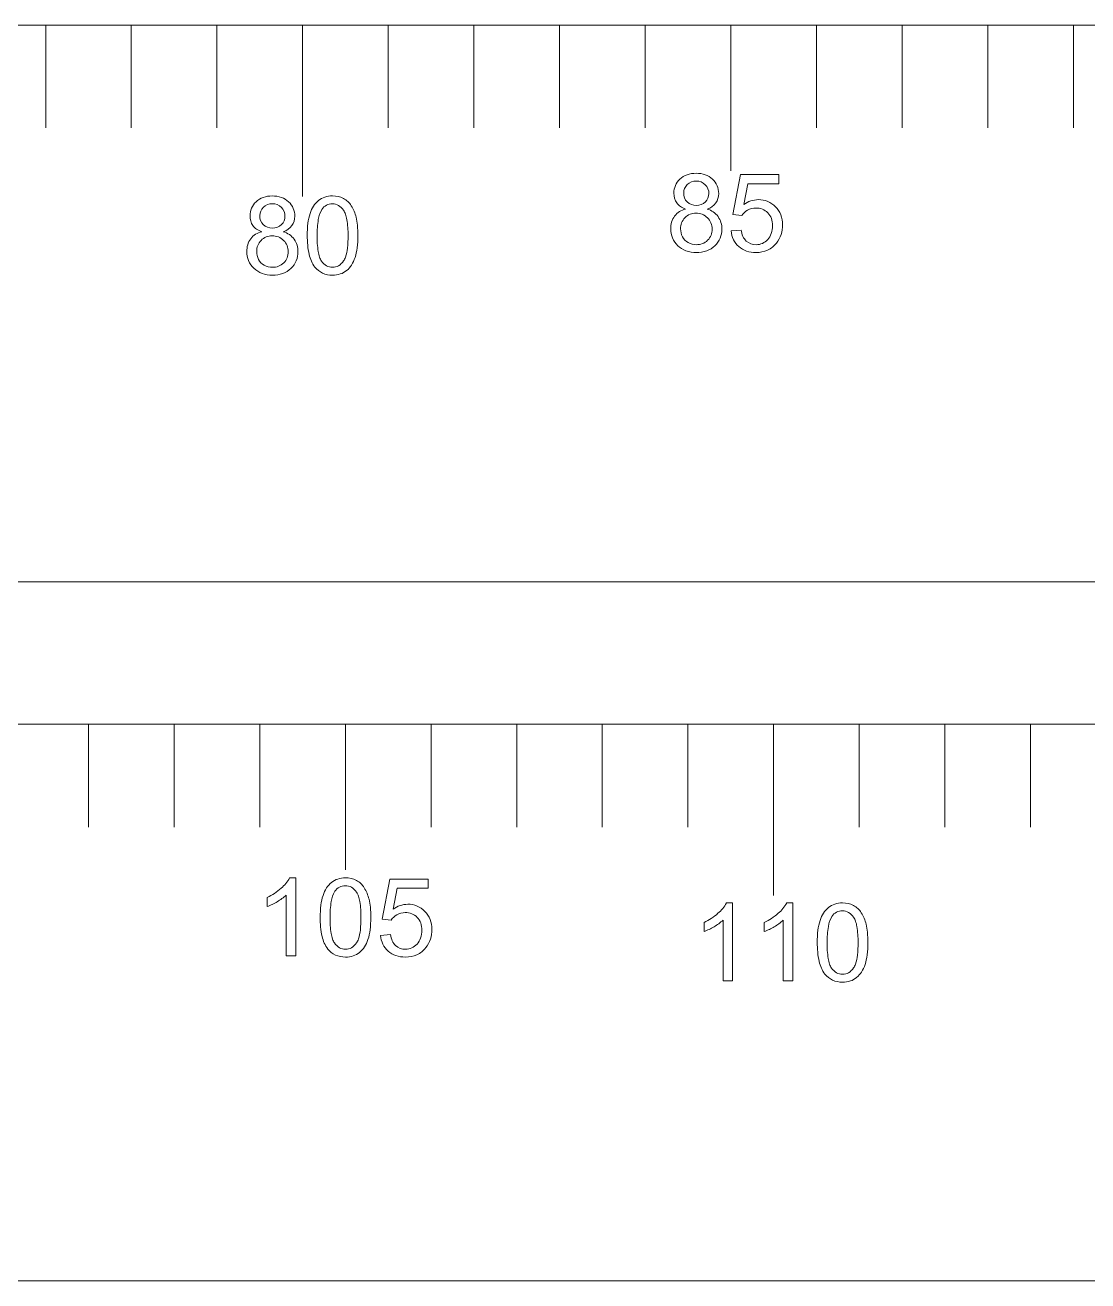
# Model space of a CAD drawing. Header units: centimetres. Extents: x -133 to 20, y 13 to 74.
# Drawn here: x -28.62 to -16.21, y 13.49 to 28.16 of the extents above; entities that cross this region are included whole.
import ezdxf

# ---------------------------------------------------------------- set-up
doc = ezdxf.new("R2010")
doc.units = ezdxf.units.CM
doc.header["$MEASUREMENT"] = 0
doc.layers.add('layer 1', color=7, linetype='Continuous')

msp = doc.modelspace()

# ---------------------------------------------------------------- linework, layer by layer
at = {"layer": 'layer 1', "color": 250, "lineweight": 9}
for points in [[(-4.38149, 21.65728), (-4.38149, 21.65728), (-4.38149, 28.15728), (-4.38149, 28.15728), (-4.38149, 28.15728), (-4.38149, 28.15728), (-105.38149, 28.15728), (-105.38149, 28.15728), (-105.38149, 28.15728), (-105.38149, 28.15728), (-105.38149, 21.65728), (-105.38149, 21.65728), (-105.38149, 21.65728), (-105.38149, 21.65728), (-4.38149, 21.65728), (-4.38149, 21.65728)], [(20.11852, 13.49227), (20.11852, 13.49227), (20.11852, 19.99227), (20.11852, 19.99227), (20.11852, 19.99227), (20.11852, 19.99227), (-129.88148, 19.99227), (-129.88148, 19.99227), (-129.88148, 19.99227), (-129.88148, 19.99227), (-129.88148, 13.49227), (-129.88148, 13.49227), (-129.88148, 13.49227), (-129.88148, 13.49227), (20.11852, 13.49227), (20.11852, 13.49227)]]:
    msp.add_open_spline(points, degree=3, knots=[0, 0, 0, 0, 0.2, 0.2, 0.2, 0.2, 0.4, 0.4, 0.4, 0.4, 0.6, 0.6, 0.6, 0.6, 1, 1, 1, 1], dxfattribs=at)
at = {"layer": 'layer 1', "color": 21, "lineweight": 9}
for points in [[(-28.38149, 28.15728), (-28.38149, 28.15728), (-28.38149, 26.95728), (-28.38149, 26.95728)], [(-27.38149, 28.15728), (-27.38149, 28.15728), (-27.38149, 26.95728), (-27.38149, 26.95728)], [(-26.38149, 28.15728), (-26.38149, 28.15728), (-26.38149, 26.95728), (-26.38149, 26.95728)], [(-25.38149, 28.15728), (-25.38149, 28.15728), (-25.38149, 26.15728), (-25.38149, 26.15728)], [(-24.38149, 28.15728), (-24.38149, 28.15728), (-24.38149, 26.95728), (-24.38149, 26.95728)], [(-23.38149, 28.15728), (-23.38149, 28.15728), (-23.38149, 26.95728), (-23.38149, 26.95728)], [(-22.38149, 28.15728), (-22.38149, 28.15728), (-22.38149, 26.95728), (-22.38149, 26.95728)], [(-21.38149, 28.15728), (-21.38149, 28.15728), (-21.38149, 26.95728), (-21.38149, 26.95728)], [(-20.38149, 28.15728), (-20.38149, 28.15728), (-20.38149, 26.45728), (-20.38149, 26.45728)], [(-19.38149, 28.15728), (-19.38149, 28.15728), (-19.38149, 26.95728), (-19.38149, 26.95728)], [(-18.38149, 28.15728), (-18.38149, 28.15728), (-18.38149, 26.95728), (-18.38149, 26.95728)], [(-17.38149, 28.15728), (-17.38149, 28.15728), (-17.38149, 26.95728), (-17.38149, 26.95728)], [(-16.38149, 28.15728), (-16.38149, 28.15728), (-16.38149, 26.95728), (-16.38149, 26.95728)], [(-27.88148, 19.99227), (-27.88148, 19.99227), (-27.88148, 18.79227), (-27.88148, 18.79227)], [(-26.88148, 19.99227), (-26.88148, 19.99227), (-26.88148, 18.79227), (-26.88148, 18.79227)], [(-25.88148, 19.99227), (-25.88148, 19.99227), (-25.88148, 18.79227), (-25.88148, 18.79227)], [(-24.88148, 19.99227), (-24.88148, 19.99227), (-24.88148, 18.29227), (-24.88148, 18.29227)], [(-23.88148, 19.99227), (-23.88148, 19.99227), (-23.88148, 18.79227), (-23.88148, 18.79227)], [(-22.88148, 19.99227), (-22.88148, 19.99227), (-22.88148, 18.79227), (-22.88148, 18.79227)], [(-21.88148, 19.99227), (-21.88148, 19.99227), (-21.88148, 18.79227), (-21.88148, 18.79227)], [(-20.88148, 19.99227), (-20.88148, 19.99227), (-20.88148, 18.79227), (-20.88148, 18.79227)], [(-19.88148, 19.99227), (-19.88148, 19.99227), (-19.88148, 17.99227), (-19.88148, 17.99227)], [(-18.88148, 19.99227), (-18.88148, 19.99227), (-18.88148, 18.79227), (-18.88148, 18.79227)], [(-17.88148, 19.99227), (-17.88148, 19.99227), (-17.88148, 18.79227), (-17.88148, 18.79227)], [(-16.88148, 19.99227), (-16.88148, 19.99227), (-16.88148, 18.79227), (-16.88148, 18.79227)]]:
    msp.add_open_spline(points, degree=3, dxfattribs=at)
at = {"layer": 'layer 1', "color": 242, "lineweight": 9}
for points in [[(-20.8925, 26.40997), (-20.92335, 26.39912), (-20.95155, 26.38184), (-20.97522, 26.35928)], [(-20.78596, 26.42698), (-20.82218, 26.42748), (-20.85823, 26.42172), (-20.8925, 26.40997)], [(-20.67924, 26.40979), (-20.71354, 26.42168), (-20.74965, 26.42749), (-20.78596, 26.42698)], [(-20.59531, 26.3579), (-20.61932, 26.38092), (-20.64792, 26.3986), (-20.67924, 26.40979)], [(-20.35701, 25.94622), (-20.35701, 25.94622), (-20.26928, 26.41178), (-20.26928, 26.41178)], [(-20.26928, 26.41178), (-20.26928, 26.41178), (-19.81892, 26.41178), (-19.81892, 26.41178)], [(-19.81892, 26.41178), (-19.81892, 26.41178), (-19.81892, 26.30541), (-19.81892, 26.30541)], [(-20.97522, 26.35928), (-21.02125, 26.31659), (-21.04688, 26.25628), (-21.04567, 26.19351)], [(-20.88957, 26.29504), (-20.91659, 26.26965), (-20.93164, 26.23404), (-20.93101, 26.19696)], [(-20.78457, 26.3358), (-20.82369, 26.33725), (-20.86168, 26.32251), (-20.88957, 26.29504)], [(-20.67958, 26.29366), (-20.70731, 26.32152), (-20.74528, 26.33676), (-20.78457, 26.3358)], [(-20.63745, 26.19074), (-20.63644, 26.22944), (-20.65173, 26.26678), (-20.67958, 26.29366)], [(-20.52278, 26.19005), (-20.52169, 26.25383), (-20.54812, 26.31499), (-20.59531, 26.3579)], [(-20.18087, 26.30541), (-20.18087, 26.30541), (-20.22922, 26.06158), (-20.22922, 26.06158)], [(-19.81892, 26.30541), (-19.81892, 26.30541), (-20.18087, 26.30541), (-20.18087, 26.30541)], [(-25.84217, 26.14545), (-25.87302, 26.1346), (-25.90121, 26.11732), (-25.92489, 26.09476)], [(-25.73562, 26.16246), (-25.77185, 26.16296), (-25.8079, 26.1572), (-25.84217, 26.14545)], [(-25.6289, 26.14527), (-25.66321, 26.15716), (-25.69932, 26.16297), (-25.73562, 26.16246)], [(-25.54498, 26.09338), (-25.56898, 26.1164), (-25.59758, 26.13409), (-25.6289, 26.14527)], [(-25.19616, 26.10927), (-25.2184, 26.09075), (-25.23765, 26.06891), (-25.25323, 26.04451)], [(-25.12251, 26.14907), (-25.14931, 26.14047), (-25.17428, 26.12697), (-25.19616, 26.10927)], [(-25.03176, 26.16246), (-25.06253, 26.1628), (-25.09315, 26.15828), (-25.12251, 26.14907)], [(-24.90398, 26.13275), (-24.94337, 26.15331), (-24.98734, 26.16353), (-25.03176, 26.16246)], [(-24.81349, 26.04779), (-24.83556, 26.08366), (-24.86679, 26.11299), (-24.90398, 26.13275)], [(-21.04567, 26.19351), (-21.04687, 26.15341), (-21.03526, 26.11397), (-21.01252, 26.08092)], [(-20.93101, 26.19696), (-20.93259, 26.15782), (-20.91783, 26.11979), (-20.89026, 26.09197)], [(-20.6782, 26.09197), (-20.65161, 26.11789), (-20.63687, 26.15361), (-20.63745, 26.19074)], [(-20.55594, 26.08023), (-20.53369, 26.11247), (-20.52209, 26.15088), (-20.52278, 26.19005)], [(-20.05861, 26.11891), (-20.12009, 26.11819), (-20.17978, 26.09813), (-20.22922, 26.06158)], [(-19.85829, 26.03602), (-19.91063, 26.09031), (-19.98321, 26.12034), (-20.05861, 26.11891)], [(-25.92489, 26.09476), (-25.97092, 26.05207), (-25.99655, 25.99176), (-25.99534, 25.92899)], [(-25.83923, 26.03053), (-25.86626, 26.00513), (-25.88131, 25.96952), (-25.88068, 25.93244)], [(-25.73424, 26.07128), (-25.77336, 26.07273), (-25.81134, 26.05799), (-25.83923, 26.03053)], [(-25.62925, 26.02914), (-25.65698, 26.057), (-25.69494, 26.07224), (-25.73424, 26.07128)], [(-25.58712, 25.92622), (-25.58611, 25.96492), (-25.6014, 26.00226), (-25.62925, 26.02914)], [(-25.47245, 25.92553), (-25.47136, 25.98931), (-25.49778, 26.05047), (-25.54498, 26.09338)], [(-25.29424, 25.958), (-25.30619, 25.92095), (-25.3144, 25.8828), (-25.31876, 25.84411)], [(-25.25323, 26.04451), (-25.27041, 26.01747), (-25.28418, 25.98841), (-25.29424, 25.958)], [(-25.1554, 26.00566), (-25.17723, 25.96962), (-25.19161, 25.92958), (-25.19771, 25.88789)], [(-25.03314, 26.07059), (-25.08234, 26.07136), (-25.1285, 26.04685), (-25.1554, 26.00566)], [(-24.96148, 26.05202), (-24.9833, 26.06446), (-25.00803, 26.07086), (-25.03314, 26.07059)], [(-24.90328, 25.99668), (-24.91837, 26.01919), (-24.93824, 26.03809), (-24.96148, 26.05202)], [(-24.88022, 25.95017), (-24.88574, 25.96666), (-24.89351, 25.98231), (-24.90328, 25.99668)], [(-24.75685, 25.9131), (-24.76852, 25.9607), (-24.78763, 26.00616), (-24.81349, 26.04779)], [(-20.90891, 26.00908), (-20.95993, 25.9973), (-21.00531, 25.96827), (-21.03738, 25.92688)], [(-21.01252, 26.08092), (-21.00071, 26.06466), (-20.98616, 26.05057), (-20.96952, 26.0393)], [(-20.96952, 26.0393), (-20.95071, 26.02664), (-20.93034, 26.01648), (-20.90891, 26.00908)], [(-20.78734, 25.96073), (-20.83585, 25.96214), (-20.88273, 25.94309), (-20.9165, 25.90823)], [(-20.89026, 26.09197), (-20.8614, 26.06478), (-20.82281, 26.05034), (-20.78319, 26.0519)], [(-20.65333, 25.90754), (-20.68879, 25.94294), (-20.73726, 25.96218), (-20.78734, 25.96073)], [(-20.78319, 26.0519), (-20.7442, 26.0504), (-20.70628, 26.06487), (-20.6782, 26.09197)], [(-20.65679, 26.00908), (-20.61676, 26.02206), (-20.58159, 26.04686), (-20.55594, 26.08022)], [(-20.52969, 25.92066), (-20.56129, 25.9632), (-20.60592, 25.99425), (-20.65679, 26.00908)], [(-20.1857, 25.99595), (-20.2129, 25.98057), (-20.2359, 25.95875), (-20.25271, 25.93241)], [(-20.08831, 26.02082), (-20.1224, 26.02129), (-20.15601, 26.01271), (-20.1857, 25.99595)], [(-19.94809, 25.96556), (-19.98495, 26.00292), (-20.03587, 26.02298), (-20.08831, 26.02082)], [(-19.90768, 25.90012), (-19.91632, 25.92457), (-19.9301, 25.94689), (-19.94809, 25.96556)], [(-19.79673, 25.94225), (-19.81047, 25.97747), (-19.83144, 26.00941), (-19.85829, 26.03602)], [(-25.99534, 25.92899), (-25.99654, 25.88889), (-25.98492, 25.84945), (-25.96219, 25.8164)], [(-25.96219, 25.8164), (-25.95037, 25.80014), (-25.93582, 25.78605), (-25.91919, 25.77478)], [(-25.88068, 25.93244), (-25.88226, 25.8933), (-25.8675, 25.85527), (-25.83993, 25.82745)], [(-25.83993, 25.82745), (-25.81106, 25.80026), (-25.77248, 25.78582), (-25.73286, 25.78739)], [(-25.73286, 25.78739), (-25.69387, 25.78588), (-25.65595, 25.80035), (-25.62787, 25.82745)], [(-25.62787, 25.82745), (-25.60128, 25.85337), (-25.58654, 25.8891), (-25.58712, 25.92622)], [(-25.60646, 25.74456), (-25.56642, 25.75754), (-25.53126, 25.78235), (-25.50561, 25.81571)], [(-25.50561, 25.81571), (-25.48336, 25.84795), (-25.47176, 25.88636), (-25.47245, 25.92553)], [(-25.31876, 25.84411), (-25.32436, 25.79617), (-25.32701, 25.74793), (-25.32671, 25.69966)], [(-25.19771, 25.88789), (-25.20814, 25.82571), (-25.21294, 25.76271), (-25.21204, 25.69966)], [(-24.86383, 25.88521), (-24.8675, 25.90728), (-24.87299, 25.929), (-24.88022, 25.95017)], [(-24.85079, 25.69966), (-24.84987, 25.76177), (-24.85423, 25.82384), (-24.86383, 25.88521)], [(-24.74131, 25.82037), (-24.74403, 25.85164), (-24.74922, 25.88265), (-24.75685, 25.9131)], [(-24.73613, 25.69966), (-24.73592, 25.73995), (-24.73765, 25.78023), (-24.74131, 25.82036)], [(-21.03738, 25.92688), (-21.06847, 25.88402), (-21.08427, 25.83197), (-21.08228, 25.77906)], [(-20.9165, 25.90823), (-20.95055, 25.87373), (-20.96902, 25.82682), (-20.96762, 25.77837)], [(-20.60015, 25.77492), (-20.59851, 25.82462), (-20.61781, 25.87274), (-20.65333, 25.90754)], [(-20.48548, 25.7763), (-20.48423, 25.82793), (-20.49974, 25.87858), (-20.52969, 25.92066)], [(-20.25271, 25.93241), (-20.25271, 25.93241), (-20.35701, 25.94622), (-20.35701, 25.94622)], [(-19.9082, 25.7238), (-19.89849, 25.7532), (-19.89376, 25.78402), (-19.89421, 25.81498)], [(-19.89421, 25.81498), (-19.89376, 25.84392), (-19.89832, 25.87273), (-19.90768, 25.90011)], [(-19.84793, 25.6119), (-19.79978, 25.6722), (-19.77435, 25.7475), (-19.7761, 25.82465)], [(-19.7761, 25.82465), (-19.77557, 25.8648), (-19.78257, 25.90468), (-19.79673, 25.94225)], [(-25.85858, 25.74456), (-25.90959, 25.73279), (-25.95498, 25.70375), (-25.98705, 25.66236)], [(-25.91919, 25.77478), (-25.90038, 25.76212), (-25.88, 25.75196), (-25.85858, 25.74456)], [(-25.73701, 25.69621), (-25.78552, 25.69762), (-25.8324, 25.67857), (-25.86617, 25.64371)], [(-25.603, 25.64302), (-25.63846, 25.67842), (-25.68692, 25.69766), (-25.73701, 25.69621)], [(-25.47936, 25.65615), (-25.51095, 25.69868), (-25.55558, 25.72973), (-25.60646, 25.74456)], [(-25.32671, 25.69966), (-25.3279, 25.62565), (-25.32042, 25.55176), (-25.30443, 25.47949)], [(-25.21204, 25.69966), (-25.21295, 25.63736), (-25.20862, 25.57509), (-25.19909, 25.51351)], [(-24.85829, 25.55305), (-24.85294, 25.60173), (-24.85043, 25.65068), (-24.85079, 25.69966)], [(-24.74441, 25.55556), (-24.7386, 25.60337), (-24.73583, 25.6515), (-24.73613, 25.69966)], [(-21.08228, 25.77906), (-21.08396, 25.70471), (-21.0544, 25.63305), (-21.00077, 25.58151)], [(-20.96762, 25.77837), (-20.9677, 25.7462), (-20.96013, 25.71447), (-20.94552, 25.68581)], [(-20.94552, 25.68581), (-20.93096, 25.65675), (-20.90781, 25.63287), (-20.8792, 25.61743)], [(-20.65195, 25.64437), (-20.61719, 25.67873), (-20.59841, 25.72607), (-20.60015, 25.77492)], [(-20.56768, 25.58082), (-20.51373, 25.63133), (-20.48384, 25.70242), (-20.48548, 25.7763)], [(-20.37704, 25.75489), (-20.37704, 25.75489), (-20.2603, 25.76456), (-20.2603, 25.76456)], [(-20.37704, 25.75489), (-20.37391, 25.719), (-20.36444, 25.68394), (-20.34906, 25.65136)], [(-20.2603, 25.76456), (-20.25692, 25.73882), (-20.24989, 25.7137), (-20.23941, 25.68996)], [(-20.23941, 25.68996), (-20.23034, 25.66958), (-20.21724, 25.65126), (-20.2009, 25.63608)], [(-19.95016, 25.65335), (-19.93137, 25.67362), (-19.91707, 25.69763), (-19.9082, 25.7238)], [(-25.98705, 25.66236), (-26.01813, 25.6195), (-26.03394, 25.56745), (-26.03195, 25.51454)], [(-25.86617, 25.64371), (-25.90022, 25.60922), (-25.91869, 25.5623), (-25.91729, 25.51385)], [(-25.54982, 25.5104), (-25.54818, 25.56011), (-25.56748, 25.60822), (-25.603, 25.64302)], [(-25.43515, 25.51178), (-25.4339, 25.56342), (-25.44941, 25.61407), (-25.47936, 25.65614)], [(-24.88051, 25.44876), (-24.86935, 25.48262), (-24.8619, 25.51758), (-24.85829, 25.55305)], [(-24.76928, 25.44202), (-24.75731, 25.47896), (-24.74898, 25.51699), (-24.74441, 25.55556)], [(-21.00077, 25.58151), (-20.97349, 25.55513), (-20.94095, 25.5348), (-20.90528, 25.52185)], [(-20.90528, 25.52185), (-20.86629, 25.50817), (-20.8252, 25.50147), (-20.78388, 25.50208)], [(-20.8792, 25.61743), (-20.84973, 25.60146), (-20.81672, 25.59314), (-20.78319, 25.59325)], [(-20.78388, 25.50208), (-20.74261, 25.50148), (-20.70154, 25.50814), (-20.66257, 25.52176)], [(-20.78319, 25.59325), (-20.73428, 25.59153), (-20.68681, 25.61002), (-20.65195, 25.64437)], [(-20.66257, 25.52176), (-20.62713, 25.53454), (-20.5948, 25.55467), (-20.56768, 25.58082)], [(-20.34906, 25.65136), (-20.33428, 25.62079), (-20.31349, 25.59351), (-20.28793, 25.57115)], [(-20.28793, 25.57115), (-20.26177, 25.54807), (-20.23128, 25.53043), (-20.19822, 25.51926)], [(-20.2009, 25.63608), (-20.16952, 25.60774), (-20.12851, 25.59243), (-20.08624, 25.59325)], [(-20.19822, 25.51926), (-20.1621, 25.50739), (-20.12426, 25.50158), (-20.08624, 25.50208)], [(-20.08624, 25.59325), (-20.03429, 25.5925), (-19.9846, 25.61445), (-19.95016, 25.65335)], [(-20.08624, 25.50208), (-20.03971, 25.50127), (-19.99356, 25.51064), (-19.95103, 25.52953)], [(-19.95103, 25.52953), (-19.9106, 25.5484), (-19.87526, 25.57664), (-19.84793, 25.6119)], [(-26.03195, 25.51454), (-26.03363, 25.44019), (-26.00407, 25.36853), (-25.95044, 25.31699)], [(-25.91729, 25.51385), (-25.91737, 25.48168), (-25.90979, 25.44996), (-25.89518, 25.42129)], [(-25.89518, 25.42129), (-25.88063, 25.39223), (-25.85748, 25.36835), (-25.82887, 25.35291)], [(-25.73286, 25.32874), (-25.68395, 25.32701), (-25.63648, 25.3455), (-25.60162, 25.37985)], [(-25.60162, 25.37985), (-25.56686, 25.41421), (-25.54808, 25.46155), (-25.54982, 25.5104)], [(-25.51735, 25.3163), (-25.4634, 25.36681), (-25.43351, 25.4379), (-25.43515, 25.51178)], [(-25.30443, 25.47949), (-25.2931, 25.4257), (-25.27031, 25.37499), (-25.2376, 25.33081)], [(-25.19909, 25.51351), (-25.19545, 25.49143), (-25.19004, 25.46968), (-25.1829, 25.44847)], [(-25.1829, 25.44847), (-25.17748, 25.43202), (-25.16985, 25.41637), (-25.16024, 25.40195)], [(-25.16024, 25.40195), (-25.14508, 25.37973), (-25.12529, 25.36105), (-25.10222, 25.34721)], [(-24.96131, 25.34704), (-24.93806, 25.36101), (-24.91823, 25.38001), (-24.90328, 25.40264)], [(-24.90328, 25.40264), (-24.89364, 25.41692), (-24.88598, 25.43243), (-24.88051, 25.44876)], [(-24.80978, 25.3555), (-24.79264, 25.38249), (-24.77903, 25.41157), (-24.76928, 25.44202)], [(-25.95044, 25.31699), (-25.92316, 25.29061), (-25.89062, 25.27028), (-25.85495, 25.25733)], [(-25.85495, 25.25733), (-25.81596, 25.24365), (-25.77487, 25.23695), (-25.73355, 25.23756)], [(-25.82887, 25.35291), (-25.7994, 25.33694), (-25.76638, 25.32862), (-25.73286, 25.32874)], [(-25.73355, 25.23756), (-25.69227, 25.23696), (-25.65121, 25.24362), (-25.61224, 25.25724)], [(-25.61224, 25.25724), (-25.5768, 25.27002), (-25.54447, 25.29015), (-25.51735, 25.3163)], [(-25.2376, 25.33081), (-25.21398, 25.30072), (-25.18348, 25.27674), (-25.14867, 25.26087)], [(-25.14867, 25.26087), (-25.11182, 25.24483), (-25.07195, 25.23688), (-25.03176, 25.23756)], [(-25.10222, 25.34721), (-25.08078, 25.33492), (-25.05647, 25.32854), (-25.03176, 25.32874)], [(-25.03176, 25.32874), (-25.00707, 25.32848), (-24.98275, 25.3348), (-24.96131, 25.34704)], [(-25.03176, 25.23756), (-25.00091, 25.23722), (-24.9702, 25.24174), (-24.94076, 25.25094)], [(-24.94076, 25.25094), (-24.914, 25.25945), (-24.8891, 25.27296), (-24.86737, 25.29075)], [(-24.86737, 25.29075), (-24.84487, 25.30916), (-24.82544, 25.33101), (-24.80978, 25.3555)], [(-25.63139, 18.07717), (-25.5911, 18.1111), (-25.55758, 18.15235), (-25.53262, 18.19874)], [(-25.53262, 18.19874), (-25.53262, 18.19874), (-25.46078, 18.19874), (-25.46078, 18.19874)], [(-25.46078, 18.19874), (-25.46078, 18.19874), (-25.46078, 17.28904), (-25.46078, 17.28904)], [(-24.97131, 18.18536), (-24.9981, 18.17675), (-25.02308, 18.16326), (-25.04496, 18.14556)], [(-24.88056, 18.19874), (-24.91133, 18.19909), (-24.94195, 18.19457), (-24.97131, 18.18536)], [(-24.75277, 18.16904), (-24.79217, 18.1896), (-24.83614, 18.19982), (-24.88056, 18.19874)], [(-25.79441, 17.9708), (-25.73524, 17.99823), (-25.68033, 18.03406), (-25.63139, 18.07717)], [(-25.10203, 18.0808), (-25.11921, 18.05376), (-25.13298, 18.0247), (-25.14304, 17.99428)], [(-25.04496, 18.14556), (-25.0672, 18.12703), (-25.08645, 18.10519), (-25.10203, 18.0808)], [(-25.0042, 18.04195), (-25.02603, 18.00591), (-25.04041, 17.96586), (-25.04651, 17.92417)], [(-24.88194, 18.10687), (-24.93114, 18.10765), (-24.97729, 18.08314), (-25.0042, 18.04195)], [(-24.81028, 18.08831), (-24.8321, 18.10074), (-24.85683, 18.10715), (-24.88194, 18.10688)], [(-24.75208, 18.03297), (-24.76717, 18.05547), (-24.78704, 18.07437), (-24.81028, 18.08831)], [(-24.66229, 18.08408), (-24.68436, 18.11995), (-24.71559, 18.14927), (-24.75277, 18.16904)], [(-24.60565, 17.94939), (-24.61731, 17.99699), (-24.63643, 18.04245), (-24.66229, 18.08408)], [(-24.45161, 17.71799), (-24.45161, 17.71799), (-24.36389, 18.18355), (-24.36389, 18.18355)], [(-24.36389, 18.18355), (-24.36389, 18.18355), (-23.91353, 18.18355), (-23.91353, 18.18355)], [(-24.27547, 18.07717), (-24.27547, 18.07717), (-24.32383, 17.83334), (-24.32383, 17.83334)], [(-23.91353, 18.07717), (-23.91353, 18.07717), (-24.27547, 18.07717), (-24.27547, 18.07717)], [(-23.91353, 18.18355), (-23.91353, 18.18355), (-23.91353, 18.07717), (-23.91353, 18.07717)], [(-25.79441, 17.86374), (-25.79441, 17.86374), (-25.79441, 17.9708), (-25.79441, 17.9708)], [(-25.79441, 17.86374), (-25.75391, 17.87916), (-25.71485, 17.89811), (-25.67767, 17.92038)], [(-25.67767, 17.92038), (-25.6398, 17.94234), (-25.60437, 17.96827), (-25.57199, 17.99774)], [(-25.57199, 17.28904), (-25.57199, 17.28904), (-25.57199, 17.99774), (-25.57199, 17.99774)], [(-25.14304, 17.99428), (-25.15499, 17.95723), (-25.1632, 17.91908), (-25.16756, 17.8804)], [(-25.04651, 17.92417), (-25.05694, 17.86199), (-25.06174, 17.79899), (-25.06084, 17.73595)], [(-24.72902, 17.98646), (-24.73454, 18.00294), (-24.7423, 18.01859), (-24.75208, 18.03297)], [(-24.71263, 17.9215), (-24.7163, 17.94356), (-24.72179, 17.96529), (-24.72902, 17.98646)], [(-24.69959, 17.73595), (-24.69867, 17.79805), (-24.70303, 17.86013), (-24.71262, 17.92149)], [(-24.59011, 17.85666), (-24.59283, 17.88793), (-24.59802, 17.91894), (-24.60565, 17.94939)], [(-23.9529, 17.80779), (-24.00524, 17.86207), (-24.07782, 17.89211), (-24.15321, 17.89067)], [(-20.53109, 17.78463), (-20.49079, 17.81857), (-20.45727, 17.85982), (-20.43231, 17.9062)], [(-20.43231, 17.9062), (-20.43231, 17.9062), (-20.36047, 17.9062), (-20.36047, 17.9062)], [(-20.36047, 17.9062), (-20.36047, 17.9062), (-20.36047, 16.9965), (-20.36047, 16.9965)], [(-19.82722, 17.78463), (-19.78693, 17.81857), (-19.75341, 17.85982), (-19.72845, 17.9062)], [(-19.72845, 17.9062), (-19.72845, 17.9062), (-19.65661, 17.9062), (-19.65661, 17.9062)], [(-19.65661, 17.9062), (-19.65661, 17.9062), (-19.65661, 16.9965), (-19.65661, 16.9965)], [(-19.16714, 17.89282), (-19.19393, 17.88422), (-19.21891, 17.87072), (-19.24079, 17.85302)], [(-19.07639, 17.9062), (-19.10716, 17.90655), (-19.13778, 17.90203), (-19.16714, 17.89282)], [(-18.9486, 17.8765), (-18.988, 17.89706), (-19.03197, 17.90728), (-19.07639, 17.9062)], [(-25.16756, 17.8804), (-25.17316, 17.83246), (-25.17581, 17.78422), (-25.17551, 17.73595)], [(-24.58493, 17.73595), (-24.58472, 17.77624), (-24.58645, 17.81652), (-24.59011, 17.85665)], [(-24.28031, 17.76772), (-24.3075, 17.75234), (-24.33051, 17.73052), (-24.34731, 17.70417)], [(-24.15321, 17.89067), (-24.21469, 17.88995), (-24.27439, 17.8699), (-24.32383, 17.83334)], [(-24.18292, 17.79259), (-24.21701, 17.79306), (-24.25062, 17.78448), (-24.28031, 17.76772)], [(-24.0427, 17.73733), (-24.07956, 17.77469), (-24.13048, 17.79475), (-24.18292, 17.79259)], [(-23.89134, 17.71402), (-23.90507, 17.74924), (-23.92605, 17.78118), (-23.9529, 17.80779)], [(-20.6941, 17.67826), (-20.63493, 17.70569), (-20.58002, 17.74152), (-20.53109, 17.78464)], [(-19.99024, 17.67826), (-19.93107, 17.70569), (-19.87616, 17.74152), (-19.82722, 17.78464)], [(-19.29786, 17.78826), (-19.31504, 17.76122), (-19.32881, 17.73216), (-19.33887, 17.70175)], [(-19.24079, 17.85302), (-19.26303, 17.8345), (-19.28228, 17.81265), (-19.29786, 17.78826)], [(-19.20003, 17.74941), (-19.22186, 17.71337), (-19.23624, 17.67332), (-19.24234, 17.63164)], [(-19.07777, 17.81434), (-19.12697, 17.81511), (-19.17312, 17.7906), (-19.20003, 17.74941)], [(-19.00611, 17.79577), (-19.02793, 17.8082), (-19.05266, 17.81461), (-19.07777, 17.81434)], [(-18.94791, 17.74043), (-18.963, 17.76294), (-18.98287, 17.78183), (-19.00611, 17.79577)], [(-18.85812, 17.79154), (-18.88019, 17.82741), (-18.91142, 17.85674), (-18.9486, 17.8765)], [(-18.80148, 17.65685), (-18.81314, 17.70445), (-18.83226, 17.74991), (-18.85812, 17.79154)], [(-25.17551, 17.73595), (-25.1767, 17.66194), (-25.16922, 17.58805), (-25.15323, 17.51578)], [(-25.06084, 17.73595), (-25.06175, 17.67364), (-25.05741, 17.61137), (-25.04789, 17.54979)], [(-24.70709, 17.58934), (-24.70173, 17.63802), (-24.69923, 17.68697), (-24.69959, 17.73594)], [(-24.59321, 17.59184), (-24.5874, 17.63965), (-24.58463, 17.68778), (-24.58493, 17.73594)], [(-24.34731, 17.70417), (-24.34731, 17.70417), (-24.45161, 17.71799), (-24.45161, 17.71799)], [(-24.00229, 17.67188), (-24.01092, 17.69634), (-24.0247, 17.71865), (-24.0427, 17.73733)], [(-23.98882, 17.58675), (-23.98836, 17.61569), (-23.99292, 17.64449), (-24.00229, 17.67188)], [(-23.8707, 17.59642), (-23.87018, 17.63656), (-23.87718, 17.67645), (-23.89134, 17.71402)], [(-20.6941, 17.5712), (-20.6941, 17.5712), (-20.6941, 17.67826), (-20.6941, 17.67826)], [(-20.6941, 17.5712), (-20.6536, 17.58662), (-20.61454, 17.60557), (-20.57736, 17.62784)], [(-20.57736, 17.62784), (-20.53949, 17.6498), (-20.50407, 17.67574), (-20.47168, 17.7052)], [(-20.47168, 16.9965), (-20.47168, 16.9965), (-20.47168, 17.7052), (-20.47168, 17.7052)], [(-19.99024, 17.5712), (-19.99024, 17.5712), (-19.99024, 17.67826), (-19.99024, 17.67826)], [(-19.99024, 17.5712), (-19.94974, 17.58662), (-19.91068, 17.60557), (-19.8735, 17.62784)], [(-19.8735, 17.62784), (-19.83563, 17.6498), (-19.8002, 17.67574), (-19.76782, 17.7052)], [(-19.76782, 16.9965), (-19.76782, 16.9965), (-19.76782, 17.7052), (-19.76782, 17.7052)], [(-19.33887, 17.70175), (-19.35082, 17.6647), (-19.35903, 17.62654), (-19.36339, 17.58786)], [(-19.24234, 17.63164), (-19.25277, 17.56945), (-19.25757, 17.50646), (-19.25667, 17.44341)], [(-18.92485, 17.69392), (-18.93037, 17.71041), (-18.93813, 17.72605), (-18.94791, 17.74043)], [(-18.90846, 17.62896), (-18.91213, 17.65103), (-18.91762, 17.67275), (-18.92485, 17.69392)], [(-18.89542, 17.44341), (-18.8945, 17.50552), (-18.89886, 17.56759), (-18.90845, 17.62895)], [(-18.78594, 17.56412), (-18.78866, 17.59539), (-18.79385, 17.6264), (-18.80148, 17.65685)], [(-25.15323, 17.51578), (-25.1419, 17.46199), (-25.11911, 17.41128), (-25.0864, 17.36709)], [(-25.04789, 17.54979), (-25.04425, 17.52772), (-25.03884, 17.50597), (-25.0317, 17.48476)], [(-25.0317, 17.48476), (-25.02628, 17.4683), (-25.01865, 17.45266), (-25.00904, 17.43824)], [(-24.75208, 17.43893), (-24.74244, 17.4532), (-24.73478, 17.46872), (-24.72931, 17.48505)], [(-24.72931, 17.48505), (-24.71815, 17.5189), (-24.7107, 17.55387), (-24.70709, 17.58934)], [(-24.65858, 17.39179), (-24.64143, 17.41878), (-24.62783, 17.44785), (-24.61808, 17.4783)], [(-24.61808, 17.4783), (-24.60611, 17.51525), (-24.59778, 17.55328), (-24.59321, 17.59184)], [(-24.47164, 17.52666), (-24.47164, 17.52666), (-24.35491, 17.53633), (-24.35491, 17.53633)], [(-24.47164, 17.52666), (-24.46852, 17.49076), (-24.45904, 17.45571), (-24.44367, 17.42313)], [(-24.35491, 17.53633), (-24.35153, 17.51059), (-24.34449, 17.48547), (-24.33401, 17.46173)], [(-24.33401, 17.46173), (-24.32495, 17.44135), (-24.31185, 17.42302), (-24.29551, 17.40785)], [(-24.04477, 17.42512), (-24.02598, 17.44539), (-24.01168, 17.46939), (-24.00281, 17.49557)], [(-24.00281, 17.49557), (-23.99309, 17.52497), (-23.98837, 17.55579), (-23.98882, 17.58675)], [(-23.94254, 17.38367), (-23.89438, 17.44397), (-23.86895, 17.51927), (-23.8707, 17.59642)], [(-19.36339, 17.58786), (-19.36899, 17.53992), (-19.37164, 17.49168), (-19.37134, 17.44341)], [(-18.78076, 17.44341), (-18.78055, 17.4837), (-18.78228, 17.52398), (-18.78594, 17.56411)], [(-25.0864, 17.36709), (-25.06277, 17.33701), (-25.03228, 17.31302), (-24.99747, 17.29716)], [(-25.00904, 17.43824), (-24.99388, 17.41601), (-24.97409, 17.39734), (-24.95102, 17.3835)], [(-24.95102, 17.3835), (-24.92958, 17.3712), (-24.90527, 17.36483), (-24.88056, 17.36502)], [(-24.88056, 17.36502), (-24.85587, 17.36477), (-24.83155, 17.37109), (-24.81011, 17.38333)], [(-24.81011, 17.38333), (-24.78686, 17.3973), (-24.76703, 17.4163), (-24.75208, 17.43893)], [(-24.78956, 17.28723), (-24.7628, 17.29574), (-24.7379, 17.30925), (-24.71617, 17.32703)], [(-24.71617, 17.32703), (-24.69367, 17.34544), (-24.67424, 17.3673), (-24.65858, 17.39179)], [(-24.44367, 17.42313), (-24.42889, 17.39256), (-24.4081, 17.36528), (-24.38254, 17.34292)], [(-24.38254, 17.34292), (-24.35638, 17.31984), (-24.32588, 17.3022), (-24.29283, 17.29103)], [(-24.29551, 17.40785), (-24.26412, 17.37951), (-24.22312, 17.3642), (-24.18084, 17.36502)], [(-24.18084, 17.36502), (-24.1289, 17.36427), (-24.0792, 17.38622), (-24.04477, 17.42512)], [(-24.04563, 17.3013), (-24.00521, 17.32017), (-23.96986, 17.34841), (-23.94254, 17.38367)], [(-19.37134, 17.44341), (-19.37253, 17.3694), (-19.36505, 17.29551), (-19.34906, 17.22324)], [(-19.25667, 17.44341), (-19.25758, 17.38111), (-19.25325, 17.31884), (-19.24372, 17.25726)], [(-18.90292, 17.2968), (-18.89756, 17.34548), (-18.89506, 17.39443), (-18.89542, 17.4434)], [(-18.78904, 17.29931), (-18.78323, 17.34711), (-18.78046, 17.39524), (-18.78076, 17.4434)], [(-25.46078, 17.28904), (-25.46078, 17.28904), (-25.57199, 17.28904), (-25.57199, 17.28904)], [(-24.99747, 17.29716), (-24.96062, 17.28111), (-24.92075, 17.27316), (-24.88056, 17.27385)], [(-24.88056, 17.27385), (-24.84971, 17.27351), (-24.819, 17.27803), (-24.78956, 17.28723)], [(-24.29283, 17.29103), (-24.25671, 17.27916), (-24.21886, 17.27335), (-24.18084, 17.27385)], [(-24.18084, 17.27385), (-24.13431, 17.27304), (-24.08816, 17.28241), (-24.04563, 17.3013)], [(-19.34906, 17.22324), (-19.33773, 17.16945), (-19.31494, 17.11874), (-19.28223, 17.07456)], [(-19.24372, 17.25726), (-19.24008, 17.23518), (-19.23467, 17.21343), (-19.22753, 17.19222)], [(-19.22753, 17.19222), (-19.22211, 17.17576), (-19.21448, 17.16012), (-19.20487, 17.1457)], [(-18.94791, 17.14639), (-18.93827, 17.16066), (-18.93061, 17.17618), (-18.92514, 17.19251)], [(-18.92514, 17.19251), (-18.91398, 17.22637), (-18.90653, 17.26133), (-18.90292, 17.2968)], [(-18.85441, 17.09925), (-18.83726, 17.12624), (-18.82366, 17.15531), (-18.81391, 17.18577)], [(-18.81391, 17.18577), (-18.80194, 17.22271), (-18.79361, 17.26074), (-18.78904, 17.29931)], [(-19.28223, 17.07456), (-19.2586, 17.04447), (-19.22811, 17.02049), (-19.1933, 17.00462)], [(-19.20487, 17.1457), (-19.18971, 17.12347), (-19.16992, 17.1048), (-19.14685, 17.09096)], [(-19.14685, 17.09096), (-19.12541, 17.07867), (-19.1011, 17.07229), (-19.07639, 17.07248)], [(-19.07639, 17.07248), (-19.0517, 17.07223), (-19.02738, 17.07855), (-19.00594, 17.09079)], [(-19.00594, 17.09079), (-18.98269, 17.10476), (-18.96286, 17.12376), (-18.94791, 17.14639)], [(-18.98539, 16.99469), (-18.95863, 17.0032), (-18.93373, 17.01671), (-18.912, 17.03449)], [(-18.912, 17.03449), (-18.8895, 17.05291), (-18.87007, 17.07476), (-18.85441, 17.09925)], [(-20.36047, 16.9965), (-20.36047, 16.9965), (-20.47168, 16.9965), (-20.47168, 16.9965)], [(-19.65661, 16.9965), (-19.65661, 16.9965), (-19.76782, 16.9965), (-19.76782, 16.9965)], [(-19.1933, 17.00462), (-19.15645, 16.98858), (-19.11658, 16.98063), (-19.07639, 16.98131)], [(-19.07639, 16.98131), (-19.04554, 16.98097), (-19.01483, 16.98549), (-18.98539, 16.99469)]]:
    msp.add_open_spline(points, degree=3, dxfattribs=at)

doc.saveas('drawing.dxf')
